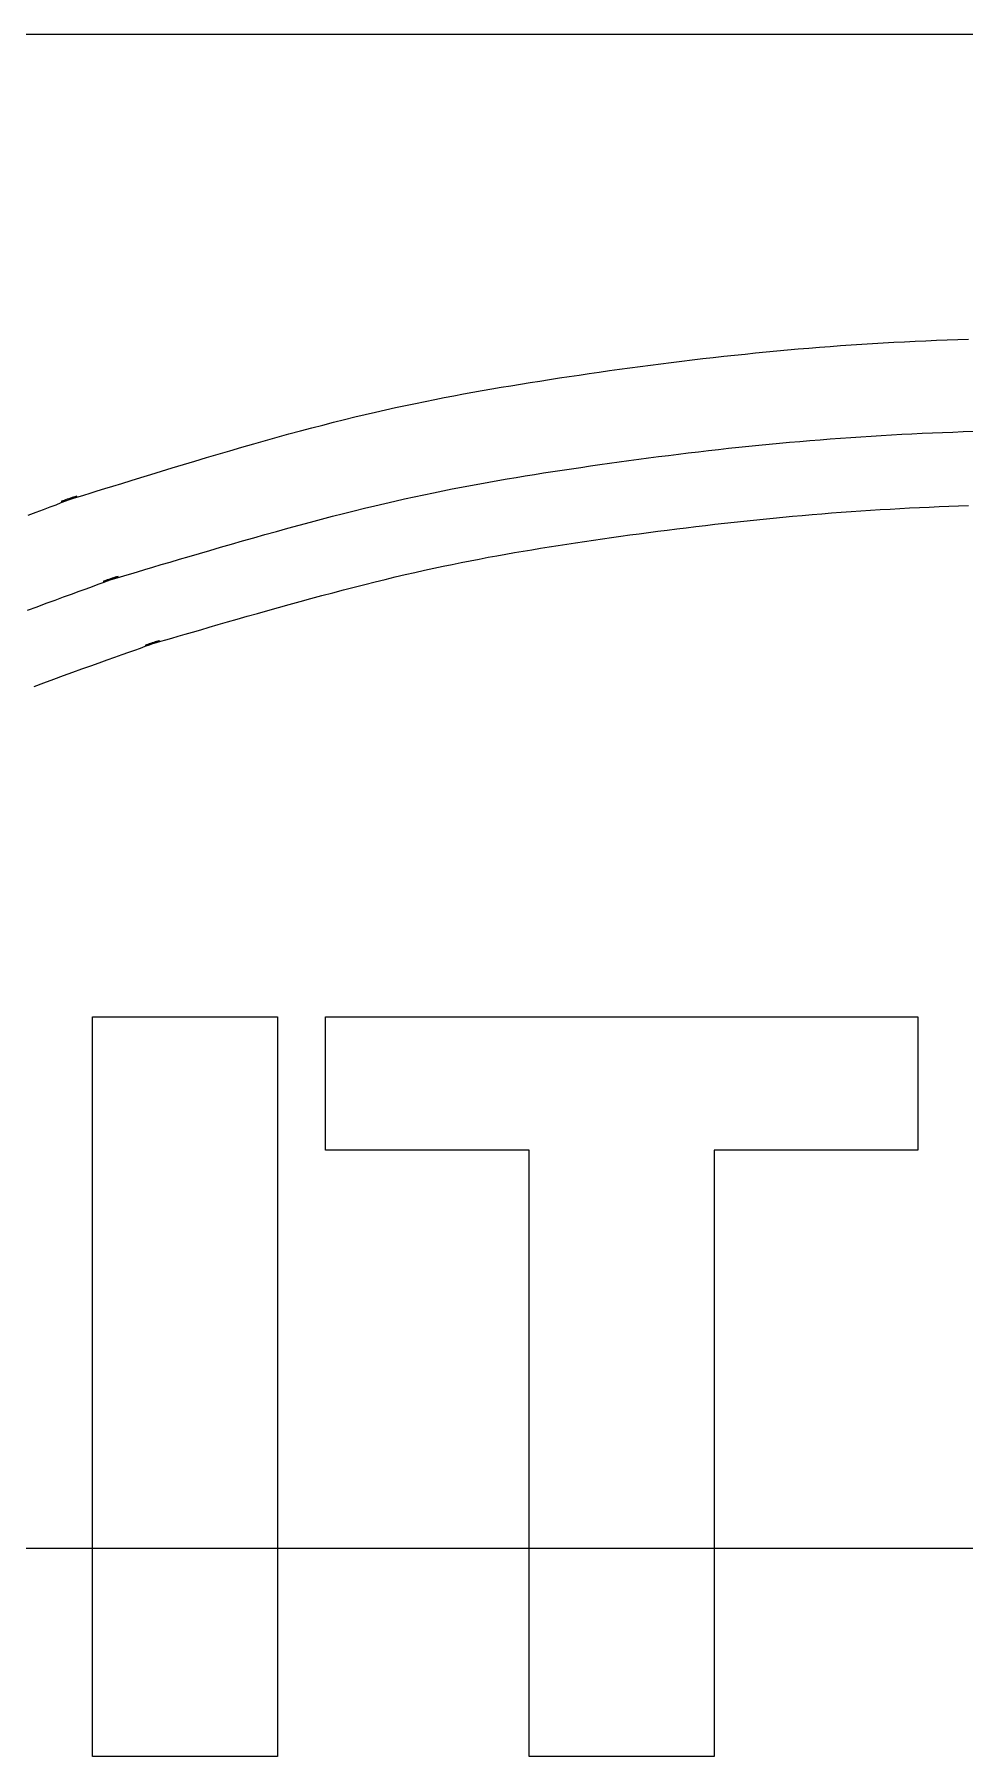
# Model space of a CAD drawing. Extents: x -23 to 863, y -16 to 610.
# Drawn here: x 18.32 to 26.25, y 21.36 to 36.06 of the extents above; entities that cross this region are included whole.
import ezdxf

# ---------------------------------------------------------------- set-up
doc = ezdxf.new("R2010")
doc.units = 0
doc.header["$MEASUREMENT"] = 0
doc.layers.add('99_枠$0$001', color=7, linetype='Continuous')

# ---------------------------------------------------------------- blocks, each defined once
blk = doc.blocks.new('99_枠')
at = {"layer": '99_枠$0$001'}
blk.add_line((205000, 11125), (5000, 11125), dxfattribs=at)
at = {"layer": '99_枠$0$001', "linetype": 'Continuous'}
for p, q in [((9557.9, 10487), (9579.9, 10488.3)), ((9579.9, 10488.3), (9601.9, 10489.6)), ((9601.9, 10489.6), (9623.8, 10490.7)), ((9623.8, 10490.7), (9645.8, 10491.8)), ((9645.8, 10491.8), (9667.8, 10492.8)), ((9667.8, 10492.8), (9689.8, 10493.8)), ((9689.8, 10493.8), (9711.9, 10494.7)), ((9711.9, 10494.7), (9733.9, 10495.5)), ((9733.9, 10495.5), (9756, 10496.2)), ((9164.4, 10450.6), (9186, 10453.2)), ((9186, 10453.2), (9207.7, 10455.8)), ((9207.7, 10455.8), (9229.4, 10458.3)), ((9229.4, 10458.3), (9251.2, 10460.7)), ((9251.2, 10460.7), (9273, 10463)), ((9273, 10463), (9294.9, 10465.3)), ((9294.9, 10465.3), (9316.8, 10467.6)), ((9316.8, 10467.6), (9338.7, 10469.7)), ((9338.7, 10469.7), (9360.6, 10471.8)), ((9360.6, 10471.8), (9382.5, 10473.8)), ((9382.5, 10473.8), (9404.4, 10475.7)), ((9404.4, 10475.7), (9426.3, 10477.6)), ((9426.3, 10477.6), (9448.2, 10479.3)), ((9448.2, 10479.3), (9470.2, 10481)), ((9470.2, 10481), (9492.1, 10482.6)), ((9492.1, 10482.6), (9514, 10484.2)), ((9514, 10484.2), (9536, 10485.6)), ((9536, 10485.6), (9557.9, 10487)), ((8911.8, 10415.8), (8932.2, 10418.9)), ((8932.2, 10418.9), (8952.8, 10421.9)), ((8952.8, 10421.9), (8973.4, 10425)), ((8973.4, 10425), (8994.2, 10428)), ((8994.2, 10428), (9015.2, 10431)), ((9015.2, 10431), (9036.2, 10433.9)), ((9036.2, 10433.9), (9057.4, 10436.8)), ((9057.4, 10436.8), (9078.6, 10439.7)), ((9078.6, 10439.7), (9099.9, 10442.5)), ((9099.9, 10442.5), (9121.3, 10445.2)), ((9121.3, 10445.2), (9142.8, 10448)), ((9142.8, 10448), (9164.4, 10450.6)), ((8694.2, 10379.1), (8713.8, 10382.8)), ((8713.8, 10382.8), (8733.4, 10386.4)), ((8733.4, 10386.4), (8752.9, 10389.8)), ((8752.9, 10389.8), (8772.5, 10393.3)), ((8772.5, 10393.3), (8792.1, 10396.6)), ((8792.1, 10396.6), (8811.8, 10399.9)), ((8811.8, 10399.9), (8831.5, 10403.1)), ((8831.5, 10403.1), (8851.4, 10406.3)), ((8851.4, 10406.3), (8871.4, 10409.5)), ((8871.4, 10409.5), (8891.5, 10412.6)), ((8891.5, 10412.6), (8911.8, 10415.8)), ((8511.4, 10340.4), (8532.6, 10345.3)), ((8532.6, 10345.3), (8553.4, 10350.1)), ((8553.4, 10350.1), (8574.1, 10354.6)), ((8574.1, 10354.6), (8594.5, 10359.1)), ((8594.5, 10359.1), (8614.7, 10363.3)), ((8614.7, 10363.3), (8634.8, 10367.5)), ((8634.8, 10367.5), (8654.7, 10371.5)), ((8654.7, 10371.5), (8674.5, 10375.4)), ((8674.5, 10375.4), (8694.2, 10379.1)), ((8377.6, 10306.6), (8400.9, 10312.8)), ((8400.9, 10312.8), (8423.7, 10318.7)), ((8423.7, 10318.7), (8446.2, 10324.4)), ((8446.2, 10324.4), (8468.3, 10330)), ((8468.3, 10330), (8490, 10335.3)), ((8490, 10335.3), (8511.4, 10340.4)), ((8256.7, 10272.8), (8281.2, 10279.8)), ((8281.2, 10279.8), (8305.6, 10286.7)), ((8305.6, 10286.7), (8329.9, 10293.5)), ((8329.9, 10293.5), (8353.9, 10300.2)), ((8353.9, 10300.2), (8377.6, 10306.6)), ((9281.9, 10272.8), (9302.8, 10275)), ((9302.8, 10275), (9323.7, 10277.1)), ((9323.7, 10277.1), (9344.7, 10279.2)), ((9344.7, 10279.2), (9365.7, 10281.2)), ((9365.7, 10281.2), (9386.8, 10283.1)), ((9386.8, 10283.1), (9407.8, 10285)), ((9407.8, 10285), (9428.8, 10286.7)), ((9428.8, 10286.7), (9449.8, 10288.4)), ((9449.8, 10288.4), (9470.8, 10290.1)), ((9470.8, 10290.1), (9491.9, 10291.6)), ((9491.9, 10291.6), (9512.9, 10293.1)), ((9512.9, 10293.1), (9533.9, 10294.5)), ((9533.9, 10294.5), (9555, 10295.9)), ((9555, 10295.9), (9576, 10297.2)), ((9576, 10297.2), (9597.1, 10298.4)), ((9597.1, 10298.4), (9618.2, 10299.5)), ((9618.2, 10299.5), (9639.3, 10300.6)), ((9639.3, 10300.6), (9660.3, 10301.6)), ((9660.3, 10301.6), (9681.4, 10302.5)), ((9681.4, 10302.5), (9702.6, 10303.4)), ((9702.6, 10303.4), (9723.7, 10304.2)), ((9723.7, 10304.2), (9744.8, 10305)), ((9744.8, 10305), (9766, 10305.7)), ((8136.3, 10237.2), (8159.8, 10244.2)), ((8159.8, 10244.2), (8183.6, 10251.4)), ((8183.6, 10251.4), (8207.8, 10258.5)), ((8207.8, 10258.5), (8232.2, 10265.6)), ((8232.2, 10265.6), (8256.7, 10272.8)), ((8995.6, 10237), (9015.5, 10239.9)), ((9015.5, 10239.9), (9035.4, 10242.6)), ((9035.4, 10242.6), (9055.5, 10245.4)), ((9055.5, 10245.4), (9075.7, 10248.1)), ((9075.7, 10248.1), (9095.9, 10250.8)), ((9095.9, 10250.8), (9116.3, 10253.4)), ((9116.3, 10253.4), (9136.8, 10256)), ((9136.8, 10256), (9157.3, 10258.6)), ((9157.3, 10258.6), (9177.9, 10261.1)), ((9177.9, 10261.1), (9198.6, 10263.5)), ((9198.6, 10263.5), (9219.3, 10265.9)), ((9219.3, 10265.9), (9240.1, 10268.3)), ((9240.1, 10268.3), (9261, 10270.6)), ((9261, 10270.6), (9281.9, 10272.8)), ((8009, 10198.3), (8028.2, 10204.2)), ((8028.2, 10204.2), (8048.3, 10210.4)), ((8048.3, 10210.4), (8069.2, 10216.8)), ((8069.2, 10216.8), (8090.9, 10223.4)), ((8090.9, 10223.4), (8113.3, 10230.3)), ((8113.3, 10230.3), (8136.3, 10237.2)), ((8766.4, 10200.9), (8785.2, 10204.2)), ((8785.2, 10204.2), (8804, 10207.4)), ((8804, 10207.4), (8822.8, 10210.5)), ((8822.8, 10210.5), (8841.6, 10213.6)), ((8841.6, 10213.6), (8860.4, 10216.7)), ((8860.4, 10216.7), (8879.4, 10219.7)), ((8879.4, 10219.7), (8898.4, 10222.6)), ((8898.4, 10222.6), (8917.6, 10225.5)), ((8917.6, 10225.5), (8936.9, 10228.5)), ((8936.9, 10228.5), (8956.3, 10231.3)), ((8956.3, 10231.3), (8975.9, 10234.2)), ((8975.9, 10234.2), (8995.6, 10237)), ((7903.3, 10167.8), (7899.7, 10166.6)), ((7901.2, 10165.1), (7909.4, 10167.6)), ((7906.7, 10168.9), (7903.3, 10167.8)), ((7909.8, 10169.9), (7906.7, 10168.9)), ((7907.2, 10167.5), (7911.6, 10169.3)), ((7909.4, 10167.6), (7919.3, 10170.6)), ((7912.5, 10170.8), (7909.8, 10169.9)), ((7911.6, 10169.3), (7914.5, 10170.5)), ((7914.6, 10171.4), (7912.5, 10170.8)), ((7914.5, 10170.5), (7916.1, 10171.3)), ((7916, 10171.7), (7914.6, 10171.4)), ((7916.6, 10171.7), (7916, 10171.7)), ((7916.1, 10171.3), (7916.6, 10171.7)), ((7919.3, 10170.6), (7930.8, 10174.1)), ((7930.8, 10174.1), (7943.8, 10178.1)), ((7943.8, 10178.1), (7958.2, 10182.6)), ((7958.2, 10182.6), (7973.9, 10187.4)), ((7973.9, 10187.4), (7990.9, 10192.7)), ((7990.9, 10192.7), (8009, 10198.3)), ((8592.6, 10166.3), (8612.6, 10170.7)), ((8612.6, 10170.7), (8632.4, 10174.9)), ((8632.4, 10174.9), (8652, 10179)), ((8652, 10179), (8671.4, 10182.9)), ((8671.4, 10182.9), (8690.6, 10186.7)), ((8690.6, 10186.7), (8709.7, 10190.4)), ((8709.7, 10190.4), (8728.7, 10194)), ((8728.7, 10194), (8747.6, 10197.5)), ((8747.6, 10197.5), (8766.4, 10200.9)), ((7816.2, 10132.7), (7832.4, 10138.8)), ((7832.4, 10138.8), (7847.3, 10144.4)), ((7847.3, 10144.4), (7861, 10149.7)), ((7861, 10149.7), (7873.4, 10154.3)), ((7873.4, 10154.3), (7884.2, 10158.5)), ((7884.2, 10160.8), (7883.9, 10160.5)), ((7883.9, 10160.5), (7884.7, 10160.5)), ((7884.2, 10158.5), (7893.6, 10162.1)), ((7885.4, 10161.3), (7884.2, 10160.8)), ((7884.7, 10160.5), (7886.7, 10161)), ((7887.4, 10162.1), (7885.4, 10161.3)), ((7886.7, 10161), (7890, 10161.8)), ((7889.9, 10163.1), (7887.4, 10162.1)), ((7892.9, 10164.2), (7889.9, 10163.1)), ((7890, 10161.8), (7894.8, 10163.2)), ((7896.3, 10165.4), (7892.9, 10164.2)), ((7893.6, 10162.1), (7901.2, 10165.1)), ((7894.8, 10163.2), (7901.2, 10165.1)), ((7899.7, 10166.6), (7896.3, 10165.4)), ((7901.2, 10165.1), (7907.2, 10167.5)), ((8444, 10130.5), (8466.3, 10136.2)), ((8466.3, 10136.2), (8488.2, 10141.7)), ((8488.2, 10141.7), (8509.8, 10147)), ((8509.8, 10147), (8530.9, 10152.1)), ((8530.9, 10152.1), (8551.8, 10157)), ((8551.8, 10157), (8572.4, 10161.7)), ((8572.4, 10161.7), (8592.6, 10166.3)), ((9392.8, 10130.3), (9412.9, 10132.1)), ((9412.9, 10132.1), (9433.1, 10133.9)), ((9433.1, 10133.9), (9453.2, 10135.5)), ((9453.2, 10135.5), (9473.3, 10137.1)), ((9473.3, 10137.1), (9493.4, 10138.6)), ((9493.4, 10138.6), (9513.6, 10140.1)), ((9513.6, 10140.1), (9533.7, 10141.5)), ((9533.7, 10141.5), (9553.9, 10142.8)), ((9553.9, 10142.8), (9574, 10144.1)), ((9574, 10144.1), (9594.2, 10145.3)), ((9594.2, 10145.3), (9614.3, 10146.4)), ((9614.3, 10146.4), (9634.5, 10147.5)), ((9634.5, 10147.5), (9654.7, 10148.5)), ((9654.7, 10148.5), (9674.9, 10149.4)), ((9674.9, 10149.4), (9695.1, 10150.3)), ((9695.1, 10150.3), (9715.3, 10151.1)), ((9715.3, 10151.1), (9735.5, 10151.9)), ((9735.5, 10151.9), (9755.7, 10152.6)), ((8304.5, 10092.7), (8328, 10099.2)), ((8328, 10099.2), (8351.5, 10105.8)), ((8351.5, 10105.8), (8375, 10112.2)), ((8375, 10112.2), (8398.3, 10118.4)), ((8398.3, 10118.4), (8421.3, 10124.6)), ((8421.3, 10124.6), (8444, 10130.5)), ((9076.6, 10094.3), (9095.8, 10096.9)), ((9095.8, 10096.9), (9115.1, 10099.4)), ((9115.1, 10099.4), (9134.5, 10101.9)), ((9134.5, 10101.9), (9154, 10104.4)), ((9154, 10104.4), (9173.6, 10106.8)), ((9173.6, 10106.8), (9193.3, 10109.2)), ((9193.3, 10109.2), (9213, 10111.6)), ((9213, 10111.6), (9232.8, 10113.9)), ((9232.8, 10113.9), (9252.7, 10116.1)), ((9252.7, 10116.1), (9272.6, 10118.3)), ((9272.6, 10118.3), (9292.5, 10120.5)), ((9292.5, 10120.5), (9312.5, 10122.5)), ((9312.5, 10122.5), (9332.6, 10124.6)), ((9332.6, 10124.6), (9352.6, 10126.6)), ((9352.6, 10126.6), (9372.7, 10128.5)), ((9372.7, 10128.5), (9392.8, 10130.3)), ((8190.5, 10060), (8212.6, 10066.4)), ((8212.6, 10066.4), (8235.1, 10072.9)), ((8235.1, 10072.9), (8258, 10079.5)), ((8258, 10079.5), (8281.2, 10086.1)), ((8281.2, 10086.1), (8304.5, 10092.7)), ((8837.1, 10058.4), (8855, 10061.4)), ((8855, 10061.4), (8873, 10064.4)), ((8873, 10064.4), (8891, 10067.3)), ((8891, 10067.3), (8909.1, 10070.1)), ((8909.1, 10070.1), (8927.2, 10072.9)), ((8927.2, 10072.9), (8945.4, 10075.6)), ((8945.4, 10075.6), (8963.8, 10078.4)), ((8963.8, 10078.4), (8982.3, 10081.1)), ((8982.3, 10081.1), (9000.9, 10083.8)), ((9000.9, 10083.8), (9019.6, 10086.5)), ((9019.6, 10086.5), (9038.5, 10089.1)), ((9038.5, 10089.1), (9057.5, 10091.7)), ((9057.5, 10091.7), (9076.6, 10094.3)), ((8073.1, 10025.3), (8090.5, 10030.5)), ((8090.5, 10030.5), (8108.8, 10035.9)), ((8108.8, 10035.9), (8128.1, 10041.6)), ((8128.1, 10041.6), (8148.2, 10047.6)), ((8148.2, 10047.6), (8169.1, 10053.7)), ((8169.1, 10053.7), (8190.5, 10060)), ((8652.7, 10023), (8671.9, 10027.1)), ((8671.9, 10027.1), (8690.8, 10031.1)), ((8690.8, 10031.1), (8709.5, 10034.9)), ((8709.5, 10034.9), (8728.1, 10038.6)), ((8728.1, 10038.6), (8746.5, 10042.1)), ((8746.5, 10042.1), (8764.8, 10045.6)), ((8764.8, 10045.6), (8783, 10048.9)), ((8783, 10048.9), (8801.1, 10052.2)), ((8801.1, 10052.2), (8819.1, 10055.3)), ((8819.1, 10055.3), (8837.1, 10058.4)), ((7948.5, 9985.5), (7960.4, 9989.9)), ((7960.4, 9989.9), (7970.8, 9993.7)), ((7970.8, 9995.8), (7970.5, 9995.5)), ((7970.5, 9995.5), (7971.3, 9995.6)), ((7970.8, 9993.7), (7979.8, 9997)), ((7971.9, 9996.3), (7970.8, 9995.8)), ((7971.3, 9995.6), (7973.2, 9996)), ((7973.8, 9997.1), (7971.9, 9996.3)), ((7973.2, 9996), (7976.3, 9996.8)), ((7976.3, 9998), (7973.8, 9997.1)), ((7979.1, 9999), (7976.3, 9998)), ((7976.3, 9996.8), (7980.9, 9998.1)), ((7982.3, 10000.1), (7979.1, 9999)), ((7979.8, 9997), (7987.1, 9999.8)), ((7980.9, 9998.1), (7987.1, 9999.8)), ((7985.7, 10001.2), (7982.3, 10000.1)), ((7989.1, 10002.3), (7985.7, 10001.2)), ((7987.1, 9999.8), (7995, 10002.1)), ((7987.1, 9999.8), (7992.8, 10002)), ((7992.3, 10003.4), (7989.1, 10002.3)), ((7995.3, 10004.3), (7992.3, 10003.4)), ((7992.8, 10002), (7997, 10003.7)), ((7995, 10002.1), (8004.5, 10004.9)), ((7997.9, 10005), (7995.3, 10004.3)), ((7997, 10003.7), (7999.8, 10004.8)), ((7999.9, 10005.6), (7997.9, 10005)), ((7999.8, 10004.8), (8001.4, 10005.6)), ((8001.3, 10005.9), (7999.9, 10005.6)), ((8001.8, 10005.9), (8001.3, 10005.9)), ((8001.4, 10005.6), (8001.8, 10005.9)), ((8004.5, 10004.9), (8015.5, 10008.1)), ((8015.5, 10008.1), (8027.9, 10011.8)), ((8027.9, 10011.8), (8041.8, 10015.9)), ((8041.8, 10015.9), (8056.9, 10020.4)), ((8056.9, 10020.4), (8073.1, 10025.3)), ((8510.4, 9989.6), (8531.8, 9995)), ((8531.8, 9995), (8552.7, 10000.1)), ((8552.7, 10000.1), (8573.4, 10005)), ((8573.4, 10005), (8593.6, 10009.8)), ((8593.6, 10009.8), (8613.6, 10014.4)), ((8613.6, 10014.4), (8633.3, 10018.8)), ((8633.3, 10018.8), (8652.7, 10023)), ((7853.4, 9950.7), (7871.7, 9957.4)), ((7871.7, 9957.4), (7889.1, 9963.8)), ((7889.1, 9963.8), (7905.6, 9969.8)), ((7905.6, 9969.8), (7921.1, 9975.5)), ((7921.1, 9975.5), (7935.4, 9980.7)), ((7935.4, 9980.7), (7948.5, 9985.5)), ((8354.5, 9948.1), (8376.9, 9954.3)), ((8376.9, 9954.3), (8399.4, 9960.4)), ((8399.4, 9960.4), (8421.9, 9966.5)), ((8421.9, 9966.5), (8444.3, 9972.5)), ((8444.3, 9972.5), (8466.6, 9978.4)), ((8466.6, 9978.4), (8488.7, 9984.1)), ((8488.7, 9984.1), (8510.4, 9989.6)), ((7814.7, 9936.4), (7834.4, 9943.7)), ((7834.4, 9943.7), (7853.4, 9950.7)), ((8247.2, 9917.9), (8267.8, 9923.8)), ((8267.8, 9923.8), (8288.9, 9929.8)), ((8288.9, 9929.8), (8310.4, 9935.8)), ((8310.4, 9935.8), (8332.3, 9942)), ((8332.3, 9942), (8354.5, 9948.1)), ((8125.3, 9882.6), (8139.8, 9886.8)), ((8139.8, 9886.8), (8155.3, 9891.4)), ((8155.3, 9891.4), (8172, 9896.2)), ((8172, 9896.2), (8189.5, 9901.3)), ((8189.5, 9901.3), (8208, 9906.6)), ((8208, 9906.6), (8227.2, 9912.2)), ((8227.2, 9912.2), (8247.2, 9917.9)), ((8009.8, 9844.9), (8023.5, 9849.8)), ((8023.5, 9849.8), (8036.1, 9854.2)), ((8036.1, 9854.2), (8047.4, 9858.3)), ((8047.4, 9858.3), (8057.4, 9861.9)), ((8057.4, 9863.8), (8057.1, 9863.6)), ((8057.1, 9863.6), (8057.8, 9863.6)), ((8057.4, 9861.9), (8066, 9865)), ((8058.5, 9864.3), (8057.4, 9863.8)), ((8057.8, 9863.6), (8059.6, 9864)), ((8060.3, 9865), (8058.5, 9864.3)), ((8059.6, 9864), (8062.7, 9864.8)), ((8062.6, 9865.9), (8060.3, 9865)), ((8065.4, 9866.8), (8062.6, 9865.9)), ((8062.7, 9864.8), (8067.1, 9865.9)), ((8068.4, 9867.8), (8065.4, 9866.8)), ((8066, 9865), (8073, 9867.6)), ((8067.1, 9865.9), (8073, 9867.6)), ((8071.6, 9868.9), (8068.4, 9867.8)), ((8074.9, 9869.9), (8071.6, 9868.9)), ((8073, 9867.6), (8080.5, 9869.7)), ((8073, 9867.6), (8078.5, 9869.6)), ((8078, 9870.9), (8074.9, 9869.9)), ((8080.9, 9871.7), (8078, 9870.9)), ((8078.5, 9869.6), (8082.5, 9871.2)), ((8080.5, 9869.7), (8089.6, 9872.3)), ((8083.3, 9872.5), (8080.9, 9871.7)), ((8082.5, 9871.2), (8085.2, 9872.3)), ((8085.3, 9873), (8083.3, 9872.5)), ((8085.2, 9872.3), (8086.7, 9873)), ((8086.6, 9873.3), (8085.3, 9873)), ((8087.1, 9873.3), (8086.6, 9873.3)), ((8086.7, 9873), (8087.1, 9873.3)), ((8089.6, 9872.3), (8100.2, 9875.3)), ((8100.2, 9875.3), (8112.1, 9878.8)), ((8112.1, 9878.8), (8125.3, 9882.6)), ((7908, 9808.3), (7926.8, 9815.2)), ((7926.8, 9815.2), (7945, 9821.7)), ((7945, 9821.7), (7962.5, 9828)), ((7962.5, 9828), (7979.2, 9833.9)), ((7979.2, 9833.9), (7995, 9839.6)), ((7995, 9839.6), (8009.8, 9844.9)), ((7828.2, 9779.1), (7848.6, 9786.7)), ((7848.6, 9786.7), (7868.8, 9794.1)), ((7868.8, 9794.1), (7888.6, 9801.3)), ((7888.6, 9801.3), (7908, 9808.3)), ((7948.7, 9096.8), (8330.4, 9096.8)), ((7948.7, 7569.9), (7948.7, 9096.8)), ((8330.4, 9096.8), (8330.4, 7569.9)), ((8429.7, 8822), (8429.7, 9096.8)), ((8429.7, 9096.8), (8849.6, 9096.8)), ((8849.6, 9096.8), (9231.3, 9096.8)), ((9231.3, 9096.8), (9651.2, 9096.8)), ((9651.2, 9096.8), (9651.2, 8822)), ((8849.6, 8822), (8429.7, 8822)), ((8849.6, 7569.9), (8849.6, 8822)), ((9651.2, 8822), (9231.3, 8822)), ((9231.3, 8822), (9231.3, 7569.9)), ((8330.4, 7569.9), (7948.7, 7569.9)), ((9231.3, 7569.9), (8849.6, 7569.9))]:
    blk.add_line(p, q, dxfattribs=at)
at = {"layer": 'Defpoints'}
blk.add_line((5000, 8000), (40000, 8000), dxfattribs=at)

msp = doc.modelspace()

# ---------------------------------------------------------------- block references
at = {"xscale": 0.004133776844070962, "yscale": 0.004133776844070964, "zscale": 0.004133776844070964}
msp.add_blockref('99_枠', (-14.047, -9.933), dxfattribs=at)

doc.saveas('drawing.dxf')
